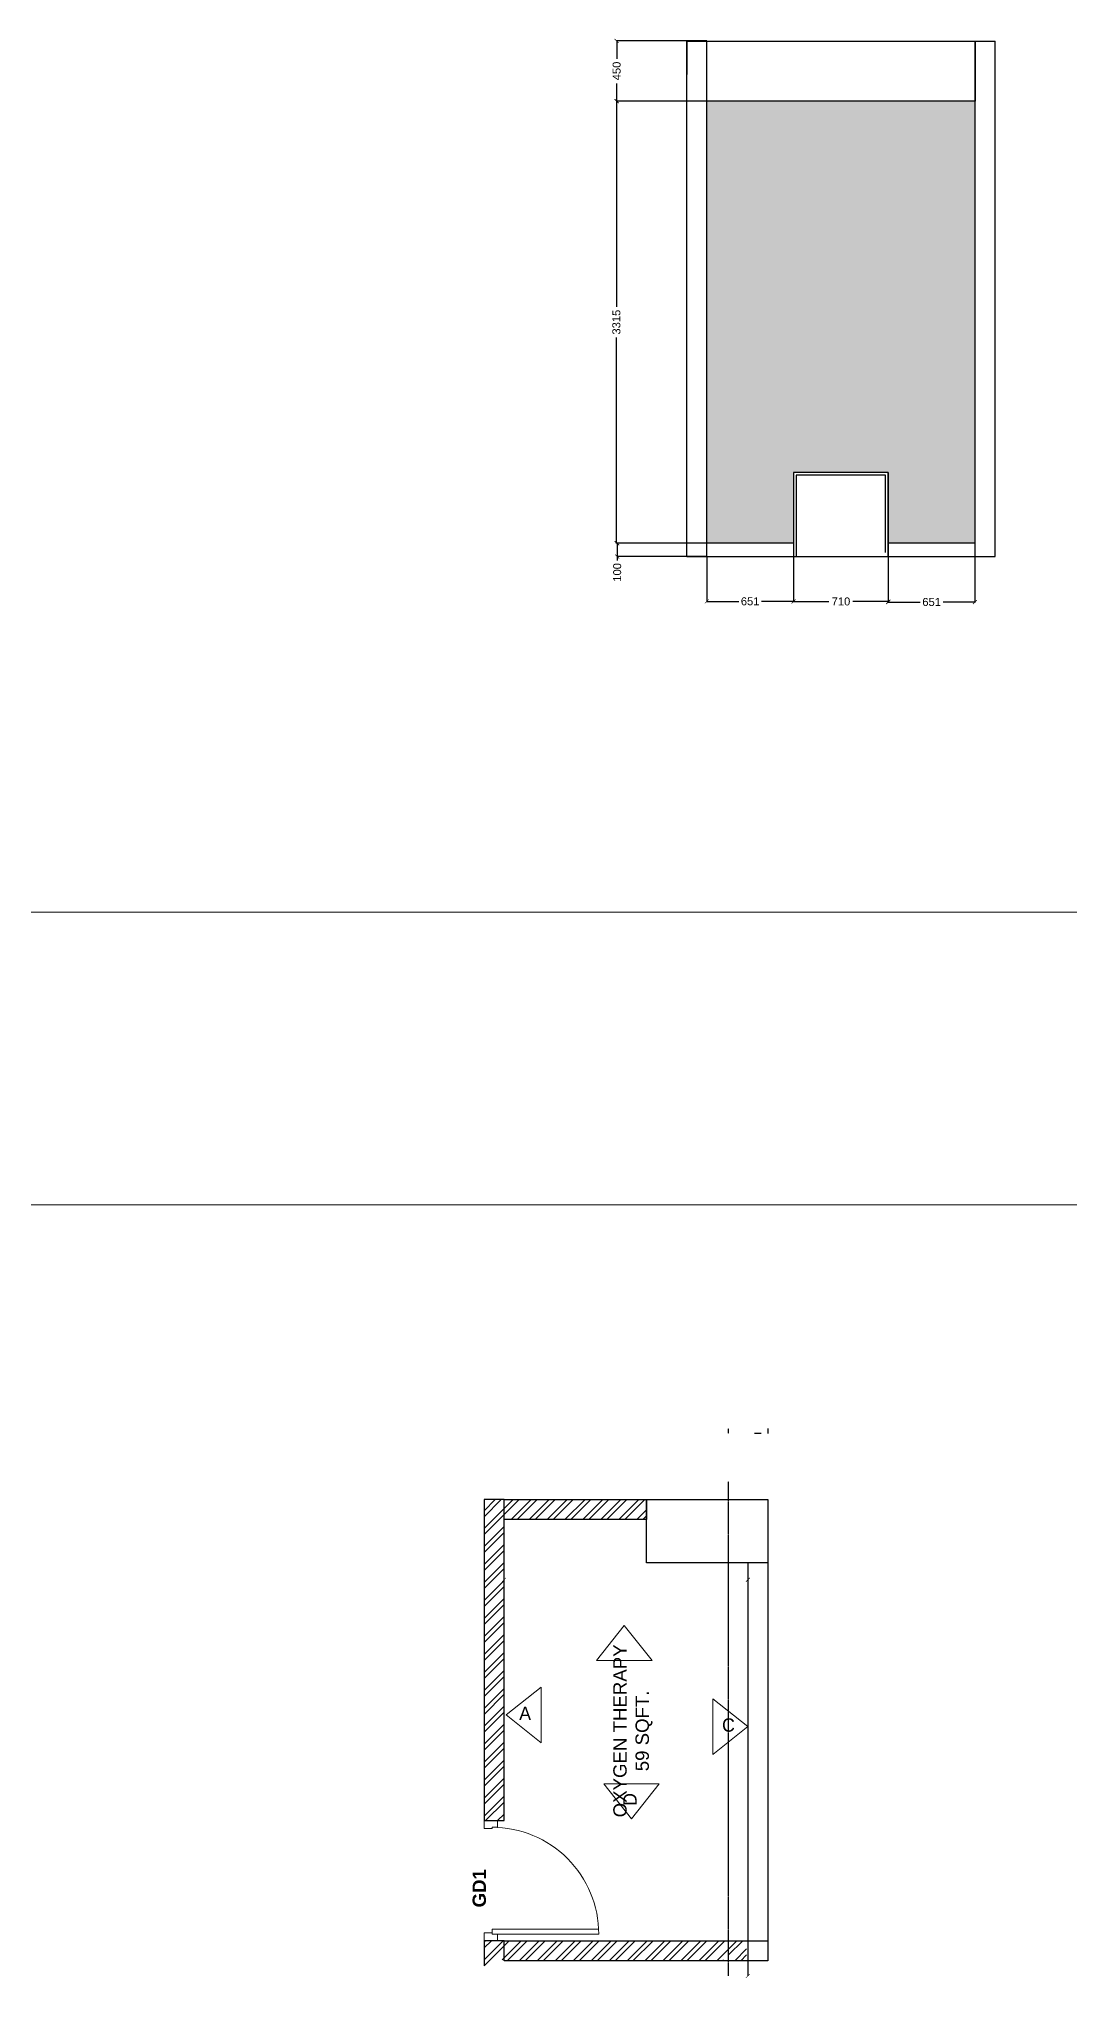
# Model space of a CAD drawing. Header units: millimetres. Extents: x 1464389 to 1998638, y -29162 to 256806.
# Drawn here: x 1636919 to 1644647, y 148684 to 163223 of the extents above; entities that cross this region are included whole.
import ezdxf

# ---------------------------------------------------------------- set-up
doc = ezdxf.new("R2010")
doc.units = ezdxf.units.MM
doc.header["$LTSCALE"] = 15
doc.header["$PDMODE"] = 35
doc.linetypes.add('DASHED2', pattern=[0.375, 0.25, -0.125])
doc.layers.get('0').update_dxf_attribs({"lineweight": 5})
for name, color, linetype in [('A-TEXT', 4, 'Continuous'), ('A-WNDW', 4, 'Continuous'), ('GFC Columns', 6, 'Continuous'), ('GFC Walls', 14, 'Continuous'), ('NEW WALL', 5, 'Continuous'), ('Text', 250, 'Continuous'), ('Walls & Columns', 7, 'Continuous')]:
    doc.layers.add(name, color=color, linetype=linetype)
for name, color, linetype, lineweight in [('dimension', 1, 'Continuous', 25), ('DOOR', 124, 'Continuous', 9), ('I-ANNO-SYMB', 6, 'Continuous', 20), ('ledge wall line', 252, 'Continuous', 13), ('LS_DR_TEXT', 7, 'Continuous', 13)]:
    doc.layers.add(name, color=color, linetype=linetype, lineweight=lineweight)
doc.styles.add('ARIAL', font='arial.ttf')
doc.dimstyles.new('SC-25', dxfattribs={"dimtxt": 60, "dimasz": 30, "dimexe": 0, "dimexo": 0, "dimgap": 25, "dimtad": 0, "dimdec": 0, "dimzin": 0, "dimdsep": 46, "dimtxsty": 'ARIAL', "dimblk": 'ARCHTICK', "dimcen": 0.09, "dimdle": 3, "dimclrd": 251, "dimclre": 251, "dimclrt": 1, "dimadec": 0, "dimazin": 0, "dimtfac": 1, "dimtdec": 0, "dimtofl": 0, "dimtmove": 0, "dimatfit": 2, "dimfxl": 100, "dimtolj": 1, "dimtzin": 0, "dimarcsym": 0})

# ---------------------------------------------------------------- blocks, each defined once
blk = doc.blocks.new('_ArchTick')
at = {"color": 0, "linetype": 'ByBlock', "const_width": 0.15}
blk.add_lwpolyline([(-0.5, -0.5), (0.5, 0.5)], dxfattribs=at)
blk = doc.blocks.new('*D2118')
at = {"layer": 'Defpoints', "color": 0, "ltscale": 0.25, "transparency": 16777216}
for p in [(1641929, 163207), (1641253, 162757), (1641929, 162757)]:
    blk.add_point(p, dxfattribs=at)
at = {"layer": 'dimension', "color": 251, "lineweight": -2, "ltscale": 0.25, "transparency": 16777216}
for p, q in [((1641253, 163210), (1641253, 163074)), ((1641929, 163207), (1641253, 163207)), ((1641253, 162754), (1641253, 162889)), ((1641929, 162757), (1641253, 162757))]:
    blk.add_line(p, q, dxfattribs=at)
at = {"layer": 'dimension', "color": 251, "lineweight": -2, "ltscale": 0.25, "transparency": 16777216, "xscale": 30, "yscale": 30, "zscale": 30}
for p, rotation in [((1641253, 163207), 90), ((1641253, 162757), 270)]:
    blk.add_blockref('_ArchTick', p, dxfattribs=dict(at, rotation=rotation))
at = {"layer": 'dimension', "color": 1, "ltscale": 0.25, "transparency": 16777216, "insert": (1641253, 162982), "char_height": 60, "attachment_point": 5, "rotation": 90, "style": 'ARIAL'}
blk.add_mtext('\\A1;450', dxfattribs=at)
blk = doc.blocks.new('*D2119')
at = {"layer": 'Defpoints', "color": 0, "ltscale": 0.25, "transparency": 16777216}
for p in [(1641929, 162757), (1641251, 159442), (1641929, 159442)]:
    blk.add_point(p, dxfattribs=at)
at = {"layer": 'dimension', "color": 251, "lineweight": -2, "ltscale": 0.25, "transparency": 16777216}
for p, q in [((1641251, 162760), (1641251, 161214)), ((1641929, 162757), (1641251, 162757)), ((1641251, 159439), (1641251, 160985)), ((1641929, 159442), (1641251, 159442))]:
    blk.add_line(p, q, dxfattribs=at)
at = {"layer": 'dimension', "color": 251, "lineweight": -2, "ltscale": 0.25, "transparency": 16777216, "xscale": 30, "yscale": 30, "zscale": 30}
for p, rotation in [((1641251, 162757), 90), ((1641251, 159442), 270)]:
    blk.add_blockref('_ArchTick', p, dxfattribs=dict(at, rotation=rotation))
at = {"layer": 'dimension', "color": 1, "ltscale": 0.25, "transparency": 16777216, "insert": (1641251, 161099), "char_height": 60, "attachment_point": 5, "rotation": 90, "style": 'ARIAL'}
blk.add_mtext('\\A1;3315', dxfattribs=at)
blk = doc.blocks.new('*D2120')
at = {"layer": 'Defpoints', "color": 0, "ltscale": 0.25, "transparency": 16777216}
for p in [(1641929, 159442), (1641257, 159342), (1641929, 159342)]:
    blk.add_point(p, dxfattribs=at)
at = {"layer": 'dimension', "color": 251, "lineweight": -2, "ltscale": 0.25, "transparency": 16777216}
for p, q in [((1641257, 159445), (1641257, 159342)), ((1641929, 159442), (1641257, 159442)), ((1641929, 159342), (1641257, 159342)), ((1641257, 159342), (1641257, 159312))]:
    blk.add_line(p, q, dxfattribs=at)
at = {"layer": 'dimension', "color": 251, "lineweight": -2, "ltscale": 0.25, "transparency": 16777216, "xscale": 30, "yscale": 30, "zscale": 30}
for p, rotation in [((1641257, 159442), 90), ((1641257, 159342), 270)]:
    blk.add_blockref('_ArchTick', p, dxfattribs=dict(at, rotation=rotation))
at = {"layer": 'dimension', "color": 1, "ltscale": 0.25, "transparency": 16777216, "insert": (1641257, 159223), "char_height": 60, "attachment_point": 5, "rotation": 90, "style": 'ARIAL'}
blk.add_mtext('\\A1;100', dxfattribs=at)
blk = doc.blocks.new('*D2121')
at = {"layer": 'Defpoints', "color": 0, "ltscale": 0.25, "transparency": 16777216}
for p in [(1641929, 159342), (1642580, 159342), (1642580, 159006)]:
    blk.add_point(p, dxfattribs=at)
at = {"layer": 'dimension', "color": 251, "lineweight": -2, "ltscale": 0.25, "transparency": 16777216}
for p, q in [((1641929, 159342), (1641929, 159006)), ((1642580, 159342), (1642580, 159006)), ((1641926, 159006), (1642168, 159006)), ((1642583, 159006), (1642340, 159006))]:
    blk.add_line(p, q, dxfattribs=at)
at = {"layer": 'dimension', "color": 251, "lineweight": -2, "ltscale": 0.25, "transparency": 16777216, "xscale": 30, "yscale": 30, "zscale": 30, "rotation": 180}
blk.add_blockref('_ArchTick', (1641929, 159006), dxfattribs=at)
at = {"layer": 'dimension', "color": 251, "lineweight": -2, "ltscale": 0.25, "transparency": 16777216, "xscale": 30, "yscale": 30, "zscale": 30}
blk.add_blockref('_ArchTick', (1642580, 159006), dxfattribs=at)
at = {"layer": 'dimension', "color": 1, "ltscale": 0.25, "transparency": 16777216, "insert": (1642254, 159006), "char_height": 60, "attachment_point": 5, "style": 'ARIAL'}
blk.add_mtext('\\A1;651', dxfattribs=at)
blk = doc.blocks.new('*D2122')
at = {"layer": 'Defpoints', "color": 0, "ltscale": 0.25, "transparency": 16777216}
for p in [(1642580, 159342), (1643290, 159342), (1643290, 159005)]:
    blk.add_point(p, dxfattribs=at)
at = {"layer": 'dimension', "color": 251, "lineweight": -2, "ltscale": 0.25, "transparency": 16777216}
for p, q in [((1642580, 159342), (1642580, 159005)), ((1643290, 159342), (1643290, 159005)), ((1642577, 159005), (1642844, 159005)), ((1643293, 159005), (1643025, 159005))]:
    blk.add_line(p, q, dxfattribs=at)
at = {"layer": 'dimension', "color": 251, "lineweight": -2, "ltscale": 0.25, "transparency": 16777216, "xscale": 30, "yscale": 30, "zscale": 30, "rotation": 180}
blk.add_blockref('_ArchTick', (1642580, 159005), dxfattribs=at)
at = {"layer": 'dimension', "color": 251, "lineweight": -2, "ltscale": 0.25, "transparency": 16777216, "xscale": 30, "yscale": 30, "zscale": 30}
blk.add_blockref('_ArchTick', (1643290, 159005), dxfattribs=at)
at = {"layer": 'dimension', "color": 1, "ltscale": 0.25, "transparency": 16777216, "insert": (1642935, 159005), "char_height": 60, "attachment_point": 5, "style": 'ARIAL'}
blk.add_mtext('\\A1;710', dxfattribs=at)
blk = doc.blocks.new('*D2123')
at = {"layer": 'Defpoints', "color": 0, "ltscale": 0.25, "transparency": 16777216}
for p in [(1643290, 159342), (1643940, 159342), (1643940, 159001)]:
    blk.add_point(p, dxfattribs=at)
at = {"layer": 'dimension', "color": 251, "lineweight": -2, "ltscale": 0.25, "transparency": 16777216}
for p, q in [((1643290, 159342), (1643290, 159001)), ((1643940, 159342), (1643940, 159001)), ((1643287, 159001), (1643529, 159001)), ((1643943, 159001), (1643701, 159001))]:
    blk.add_line(p, q, dxfattribs=at)
at = {"layer": 'dimension', "color": 251, "lineweight": -2, "ltscale": 0.25, "transparency": 16777216, "xscale": 30, "yscale": 30, "zscale": 30, "rotation": 180}
blk.add_blockref('_ArchTick', (1643290, 159001), dxfattribs=at)
at = {"layer": 'dimension', "color": 251, "lineweight": -2, "ltscale": 0.25, "transparency": 16777216, "xscale": 30, "yscale": 30, "zscale": 30}
blk.add_blockref('_ArchTick', (1643940, 159001), dxfattribs=at)
at = {"layer": 'dimension', "color": 1, "ltscale": 0.25, "transparency": 16777216, "insert": (1643615, 159001), "char_height": 60, "attachment_point": 5, "style": 'ARIAL'}
blk.add_mtext('\\A1;651', dxfattribs=at)
blk = doc.blocks.new('D900')
for points in [[(0, 840), (0, 900), (100, 900), (100, 850), (60, 850), (60, 840)], [(0, 60), (0, 0), (100, 0), (100, 50), (60, 50), (60, 60)]]:
    blk.add_lwpolyline(points, close=True)
blk.add_lwpolyline([(60, 850, -0.414214), (860, 50), (60, 50), (60, 85), (859, 85)], format="xyb")

msp = doc.modelspace()

# ---------------------------------------------------------------- hatches: boundary and pattern name
at = {"layer": 'ledge wall line', "ltscale": 0.25, "true_color": 0xe5e878}
h = msp.add_hatch(color=61, dxfattribs=at)
h.dxf.hatch_style = 1
h.paths.add_polyline_path([(1635590.7, 162756.8), (1632403.2, 162756.8), (1632403.2, 159441.8), (1632537.4, 159441.8), (1632537.4, 161886.8), (1633553.8, 161886.8), (1633553.8, 159441.8), (1635590.7, 159441.8)])
h.paths.add_polyline_path([(1643940.2, 162756.8), (1641928.6, 162756.8), (1641928.6, 159441.8), (1642579.6, 159441.8), (1642579.6, 159971.8), (1643289.6, 159971.8), (1643289.6, 159441.8), (1643940.2, 159441.8)])
h.paths.add_polyline_path([(1621785.6, 162756.8), (1619774.4, 162756.8), (1619774.4, 159441.8), (1620585.6, 159441.8), (1620585.6, 160241.8), (1621785.6, 160241.8), (1621785.6, 160742.5), (1621209.5, 160742.5), (1621209.5, 160767.5), (1621785.6, 160767.5)])
h.paths.add_polyline_path([(1621220.4, 161481.8), (1621220.4, 160866.8), (1620610.4, 160866.8), (1620610.4, 161481.8)], flags=16)
h.paths.add_polyline_path([(1621170.4, 161431.8), (1621170.4, 160916.8), (1620660.4, 160916.8), (1620660.4, 161431.8)], flags=0)
h.paths.add_polyline_path([(1621460.3, 160352.5), (1621467.8, 160352.5), (1621467.8, 160292.5), (1621460.3, 160292.5)], flags=16)
h.paths.add_polyline_path([(1621517.2, 160352.5), (1621524.7, 160352.5), (1621524.7, 160292.5), (1621517.2, 160292.5)], flags=16)
h.paths.add_polyline_path([(1620734.1, 161123.1), (1621098.4, 161123.1), (1621098.4, 161213.1), (1620734.1, 161213.1)], flags=8)

# ---------------------------------------------------------------- linework, layer by layer
at = {"ltscale": 0.25}
for p, q in [((1615220.4, 156674.8), (1662718.6, 156674.8)), ((1615220.4, 154482.8), (1662718.6, 154482.8))]:
    msp.add_line(p, q, dxfattribs=at)
at = {"layer": 'A-WNDW', "ltscale": 0.5}
msp.add_lwpolyline([(1642337.5, 152766.6), (1642337.5, 152766.6), (1642287.5, 152766.6)], dxfattribs=at)
at = {"layer": 'A-WNDW', "ltscale": 0.5, "const_width": 14.1}
msp.add_lwpolyline([(1642312.4, 152766.6), (1642312.4, 152766.6)], dxfattribs=at)
at = {"layer": 'dimension', "color": 251}
for p, q in [((1640408.7, 151670.7), (1640408.7, 151670.7)), ((1642236.7, 151670.7), (1642236.7, 151670.7)), ((1640408.7, 148815.1), (1640408.7, 148815.1)), ((1642236.9, 148815.1), (1642236.9, 148700.9))]:
    msp.add_line(p, q, dxfattribs=at)
at = {"layer": 'GFC Columns'}
msp.add_line((1641476.7, 152272.1), (1642386.7, 152272.1), dxfattribs=at)
msp.add_lwpolyline([(1642386.7, 151797.1), (1641476.7, 151797.1), (1641476.7, 152272.1), (1642236.7, 152272.1)], dxfattribs=at)
at = {"layer": 'GFC Walls'}
for p, q in [((1642386.7, 152272.1), (1642386.7, 148821)), ((1642236.7, 151797.1), (1642236.7, 148700.7))]:
    msp.add_line(p, q, dxfattribs=at)
at = {"layer": 'GFC Walls', "color": 252, "linetype": 'DASHED2', "ltscale": 0.01, "true_color": 0x939598}
for points in [[(1642091.7, 152766.6), (1642091.7, 152804.2)], [(1642091.7, 148700.9), (1642091.7, 152407.6)]]:
    msp.add_lwpolyline(points, dxfattribs=at)
at = {"layer": 'GFC Walls', "color": 252, "linetype": 'DASHED2', "ltscale": 20, "true_color": 0x939598}
msp.add_lwpolyline([(1642386.6, 152804.2), (1642386.6, 152766.6)], dxfattribs=at)
at = {"layer": 'I-ANNO-SYMB'}
for points in [[(1641102.4, 151065.5), (1641309.5, 151327.5), (1641518.7, 151065.5), (1641102.4, 151065.5)], [(1640686.9, 150865.5), (1640424.8, 150658.4), (1640686.9, 150449.1), (1640686.9, 150865.5)], [(1641974.6, 150778.3), (1642236.7, 150571.1), (1641974.6, 150361.9), (1641974.6, 150778.3)], [(1641156.1, 150140.1), (1641363.3, 149878), (1641572.5, 150140.1), (1641156.1, 150140.1)]]:
    msp.add_lwpolyline(points, dxfattribs=at)
at = {"layer": 'ledge wall line', "linetype": 'Continuous'}
for p, q in [((1640386.5, 152271.4), (1640258.7, 152143.7)), ((1640341.6, 152271.4), (1640258.7, 152188.6)), ((1640521.2, 152271.5), (1640408.7, 152159)), ((1640476.3, 152271.4), (1640408.7, 152203.9)), ((1640611.1, 152271.5), (1640461, 152121.4)), ((1640656, 152271.6), (1640505.9, 152121.5)), ((1640745.9, 152271.6), (1640595.8, 152121.5)), ((1640790.8, 152271.7), (1640640.7, 152121.6)), ((1640880.7, 152271.7), (1640730.6, 152121.6)), ((1640925.6, 152271.7), (1640775.5, 152121.6)), ((1641015.5, 152271.8), (1640865.4, 152121.7)), ((1641060.4, 152271.8), (1640910.3, 152121.7)), ((1641150.3, 152271.9), (1641000.2, 152121.8)), ((1641195.2, 152271.9), (1641045.1, 152121.8)), ((1641285.1, 152272), (1641135, 152121.9)), ((1641330, 152272), (1641179.9, 152121.9)), ((1641419.9, 152272.1), (1641269.8, 152122)), ((1641464.8, 152272.1), (1641314.7, 152122)), ((1640408.7, 152203.9), (1640258.7, 152053.9)), ((1640408.7, 152159), (1640258.7, 152009)), ((1641476.7, 152194.2), (1641404.6, 152122.1)), ((1641476.7, 152149.3), (1641449.5, 152122.1)), ((1640408.7, 152069.2), (1640258.7, 151919.2)), ((1640408.7, 152024.3), (1640258.7, 151874.3)), ((1640408.7, 151934.5), (1640258.7, 151784.5)), ((1640408.7, 151889.5), (1640258.7, 151739.6)), ((1640408.7, 151799.7), (1640258.7, 151649.7)), ((1640408.7, 151754.8), (1640258.7, 151604.8)), ((1640408.7, 151665), (1640258.7, 151515)), ((1640408.7, 151620.1), (1640258.7, 151470.1)), ((1640408.7, 151530.3), (1640258.7, 151380.3)), ((1640408.7, 151485.4), (1640258.7, 151335.4)), ((1640408.7, 151395.6), (1640258.7, 151245.6)), ((1640408.7, 151350.7), (1640258.7, 151200.7)), ((1640408.7, 151260.9), (1640258.7, 151110.9)), ((1640408.7, 151216), (1640258.7, 151066)), ((1640408.7, 151126.2), (1640258.7, 150976.2)), ((1640408.7, 151081.3), (1640258.7, 150931.3)), ((1640408.7, 150991.5), (1640258.7, 150841.5)), ((1640408.7, 150946.6), (1640258.7, 150796.6)), ((1640408.7, 150856.8), (1640258.7, 150706.8)), ((1640408.7, 150811.9), (1640258.7, 150661.9)), ((1640408.7, 150722.1), (1640258.7, 150572.1)), ((1640408.7, 150677.2), (1640258.7, 150527.2)), ((1640408.7, 150587.4), (1640258.7, 150437.4)), ((1640408.7, 150542.5), (1640258.7, 150392.5)), ((1640408.7, 150452.7), (1640258.7, 150302.7)), ((1640408.7, 150407.8), (1640258.7, 150257.8)), ((1640408.7, 150318), (1640258.7, 150168)), ((1640408.7, 150273.1), (1640258.7, 150123.1)), ((1640408.7, 150183.3), (1640258.7, 150033.3)), ((1640408.7, 150138.4), (1640258.7, 149988.4)), ((1640408.7, 150048.6), (1640258.7, 149898.6)), ((1640408.7, 150003.7), (1640270.2, 149865.1)), ((1640408.7, 149913.9), (1640360, 149865.1)), ((1640408.7, 149869), (1640404.9, 149865.1)), ((1640313.1, 148965.1), (1640258.7, 148910.8)), ((1640402.9, 148965.1), (1640258.7, 148821)), ((1640268.2, 148965.1), (1640258.7, 148955.7)), ((1640408.7, 148926.1), (1640258.7, 148776.1)), ((1640447.8, 148965.1), (1640408.7, 148926.1)), ((1640537.6, 148965.1), (1640408.7, 148836.3)), ((1640408.7, 148926.1), (1640408.7, 148926.1)), ((1640582.5, 148965.1), (1640432.5, 148815.1)), ((1640672.3, 148965.1), (1640522.3, 148815.1)), ((1640717.2, 148965.1), (1640567.2, 148815.1)), ((1640807, 148965.1), (1640657, 148815.1)), ((1640851.9, 148965.1), (1640701.9, 148815.1)), ((1640941.7, 148965.1), (1640791.7, 148815.1)), ((1640986.6, 148965.1), (1640836.6, 148815.1)), ((1641076.4, 148965.1), (1640926.4, 148815.1)), ((1641121.3, 148965.1), (1640971.3, 148815.1)), ((1641211.1, 148965.1), (1641061.1, 148815.1)), ((1641256, 148965.1), (1641106, 148815.1)), ((1641345.8, 148965.1), (1641195.8, 148815.1)), ((1641390.7, 148965.1), (1641240.7, 148815.1)), ((1641480.5, 148965.1), (1641330.5, 148815.1)), ((1641525.4, 148965.1), (1641375.4, 148815.1)), ((1641615.2, 148965.1), (1641465.2, 148815.1)), ((1641660.1, 148965.1), (1641510.1, 148815.1)), ((1641749.9, 148965.1), (1641599.9, 148815.1)), ((1641794.8, 148965.1), (1641644.8, 148815.1)), ((1641884.6, 148965.1), (1641734.6, 148815.1)), ((1641929.5, 148965.1), (1641779.5, 148815.1)), ((1642019.3, 148965.1), (1641869.3, 148815.1)), ((1642064.2, 148965.1), (1641914.2, 148815.1)), ((1642154, 148965.1), (1642004, 148815.1)), ((1642198.9, 148965.1), (1642091.7, 148857.9)), ((1642226.9, 148903.3), (1642138.7, 148815.1)), ((1640408.7, 148836.3), (1640393.4, 148821)), ((1640408.7, 148836.3), (1640408.7, 148836.3)), ((1642054.8, 148821), (1642048.9, 148815.1)), ((1642226.9, 148858.3), (1642183.6, 148815.1))]:
    msp.add_line(p, q, dxfattribs=at)
at = {"layer": 'NEW WALL', "color": 5, "ltscale": 0.25}
for points in [[(1640408.7, 149865.1), (1640408.7, 152271.4), (1640258.7, 152271.4), (1640258.7, 149865.1)], [(1640408.7, 152121.4), (1640408.7, 152271.4), (1641476.7, 152272.1), (1641476.7, 152122.1)]]:
    msp.add_lwpolyline(points, close=True, dxfattribs=at)
at = {"layer": 'NEW WALL', "ltscale": 0.25}
msp.add_lwpolyline([(1640408.7, 148815.1), (1640408.7, 148965.1), (1640258.7, 148965.1), (1640258.7, 148776.1)], dxfattribs=at)
msp.add_lwpolyline([(1642386.7, 148965.1), (1642386.7, 148815.1), (1640408.7, 148815.1), (1640408.7, 148965.1)], close=True, dxfattribs=at)
at = {"layer": 'Walls & Columns', "ltscale": 0.25}
for p, q in [((1641778.6, 159341.8), (1641778.6, 163206.8)), ((1641928.6, 159341.8), (1641928.6, 163206.8)), ((1643940.2, 159341.8), (1643940.2, 163206.8)), ((1644090.1, 159341.8), (1644090.1, 163206.8)), ((1642579.6, 159971.8), (1642579.6, 159341.8)), ((1642599.6, 159951.8), (1642599.6, 159341.8)), ((1643289.6, 159971.8), (1643289.6, 159341.8))]:
    msp.add_line(p, q, dxfattribs=at)
for points in [[(1641778.6, 163206.8), (1644090.1, 163206.8)], [(1641778.6, 163206.8), (1641778.6, 162956.8)], [(1643940.2, 163206.8), (1643940.2, 162756.8), (1641928.6, 162756.8)], [(1643289.6, 159371.8), (1643289.6, 159971.8), (1642579.6, 159971.8)], [(1643269.6, 159371.8), (1643269.6, 159951.8), (1642599.6, 159951.8)], [(1642579.6, 159441.8), (1641928.6, 159441.8)], [(1643940.2, 159341.8), (1643940.2, 159441.8), (1643289.6, 159441.8)], [(1643289.6, 159341.8), (1643289.6, 159401.8)], [(1641778.6, 159341.8), (1644090.1, 159341.8)]]:
    msp.add_lwpolyline(points, dxfattribs=at)

# ---------------------------------------------------------------- block references
at = {"layer": 'dimension', "color": 251, "xscale": 30, "yscale": 30, "zscale": 30, "rotation": 180}
msp.add_blockref('_ArchTick', (1640408.7, 151670.7), dxfattribs=at)
at = {"layer": 'dimension', "color": 251, "xscale": 30, "yscale": 30, "zscale": 30}
for p in [(1642236.7, 151670.7), (1642236.9, 148700.9)]:
    msp.add_blockref('_ArchTick', p, dxfattribs=at)
at = {"layer": 'DOOR', "xscale": 1.000017408152323, "yscale": 1.000017408152323, "zscale": 1.000017408152323}
msp.add_blockref('D900', (1640258.8, 148965.1), dxfattribs=at)

# ---------------------------------------------------------------- texts
at = {"layer": 'A-TEXT', "ltscale": 0.25, "insert": (1640172.5, 148706.5), "char_height": 100, "attachment_point": 1, "rotation": 90, "style": 'ARIAL'}
msp.add_mtext_dynamic_manual_height_columns('\\pxqc,t11;{\\fArial|b1|i0|c0|p34;GD1}', width=1302.77, gutter_width=250, heights=[0], dxfattribs=at)
at = {"layer": 'LS_DR_TEXT', "char_height": 100}
for s, insert, attachment_point in [('A', (1640521.8, 150719), 1), ('C', (1642139.7, 150631.8), 3)]:
    msp.add_mtext_dynamic_manual_height_columns(s, width=102.811, gutter_width=375, heights=[0], dxfattribs=dict(at, insert=insert, attachment_point=attachment_point))
at = {"layer": 'LS_DR_TEXT', "insert": (1641302.6, 149975.1), "char_height": 100, "attachment_point": 1, "rotation": 90}
msp.add_mtext_dynamic_manual_height_columns('D', width=102.811, gutter_width=375, heights=[0], dxfattribs=at)
at = {"layer": 'Text', "ltscale": 0.25, "insert": (1641227.8, 149693.2), "char_height": 100, "attachment_point": 1, "rotation": 90, "style": 'ARIAL'}
msp.add_mtext_dynamic_manual_height_columns('\\pxqc;OXYGEN THERAPY\\P59 SQFT.', width=1689.485, gutter_width=250, heights=[0], dxfattribs=at)

# ---------------------------------------------------------------- dimensions: what is measured, and where the dimension line sits
at = {"layer": 'dimension', "ltscale": 0.25}
for base, p1, p2, picture, middle in [((1641252.8, 162756.8), (1641928.6, 163206.8), (1641928.6, 162756.8), '*D2118', (1641252.8, 162981.8)), ((1641251.1, 159441.8), (1641928.6, 162756.8), (1641928.6, 159441.8), '*D2119', (1641251.1, 161099.3)), ((1641257.1, 159341.8), (1641928.6, 159441.8), (1641928.6, 159341.8), '*D2120', (1641257.1, 159223.5))]:
    dim = msp.add_linear_dim(base=base, p1=p1, p2=p2, angle=90, dimstyle='SC-25', dxfattribs=at)
    dim.commit()
    dim.dimension.update_dxf_attribs({"geometry": picture, "text_midpoint": middle})
for base, p1, p2, picture, middle in [((1642579.6, 159006.4), (1641928.6, 159341.8), (1642579.6, 159341.8), '*D2121', (1642254.1, 159006.4)), ((1643289.6, 159005.2), (1642579.6, 159341.8), (1643289.6, 159341.8), '*D2122', (1642934.6, 159005.2)), ((1643940.2, 159000.7), (1643289.6, 159341.8), (1643940.2, 159341.8), '*D2123', (1643614.9, 159000.7))]:
    dim = msp.add_linear_dim(base=base, p1=p1, p2=p2, dimstyle='SC-25', dxfattribs=at)
    dim.commit()
    dim.dimension.update_dxf_attribs({"geometry": picture, "text_midpoint": middle})

doc.saveas('drawing.dxf')
